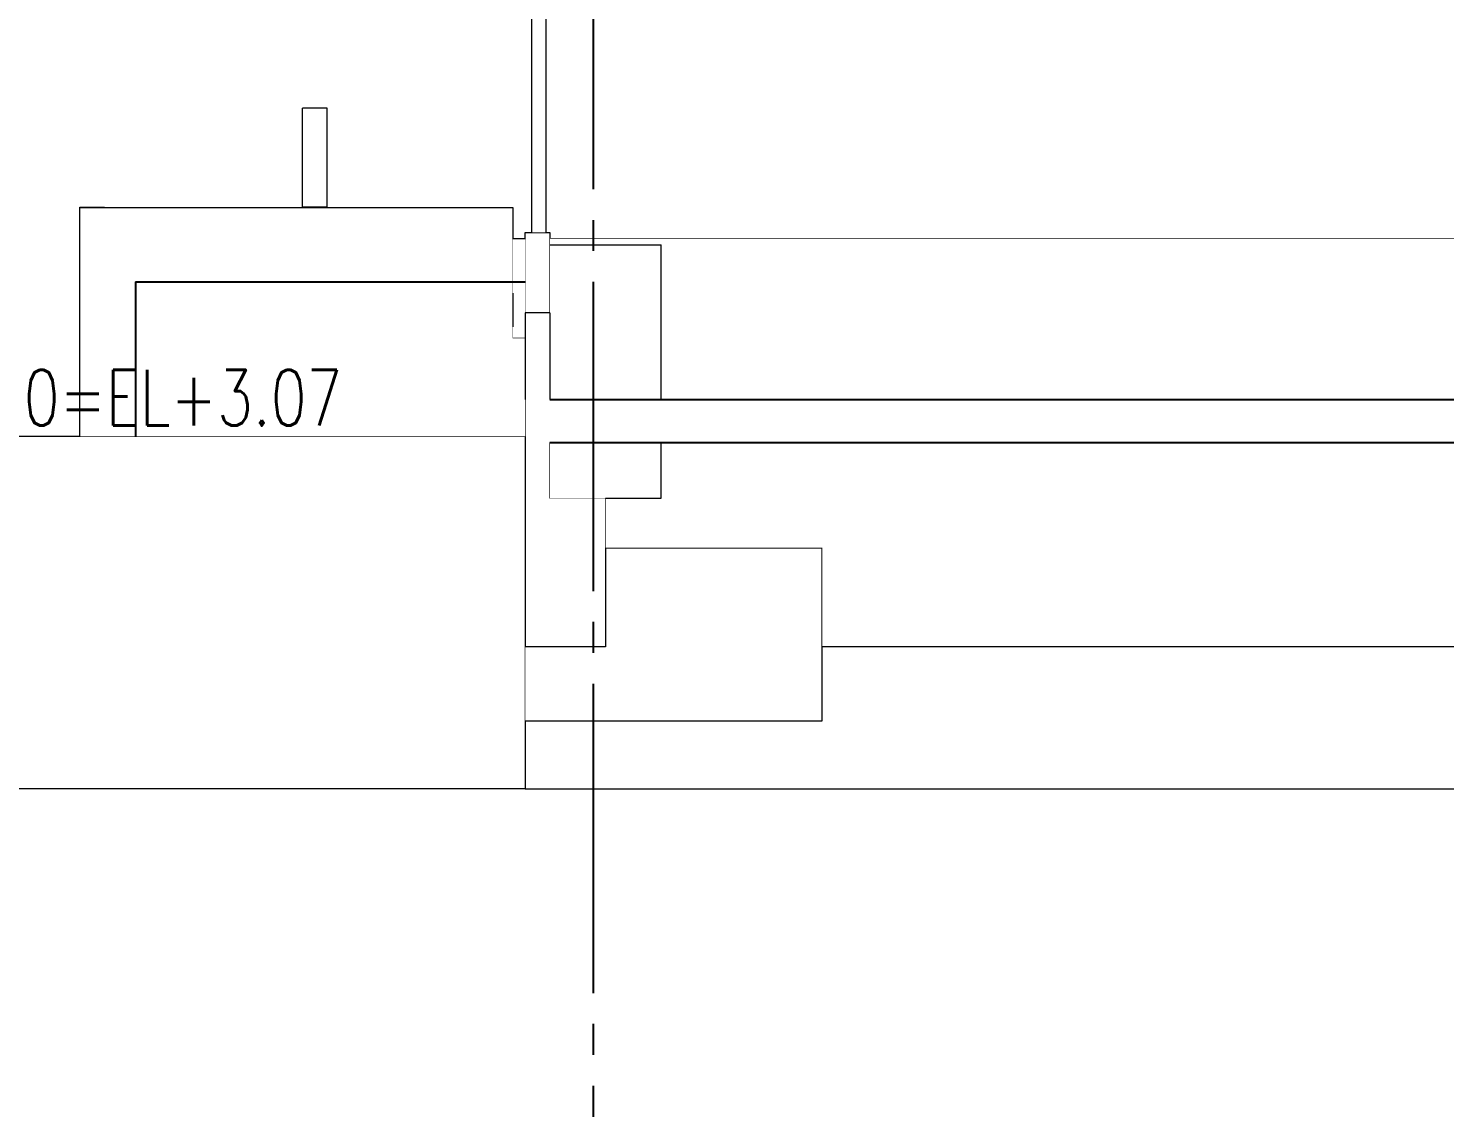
# Model space of a CAD drawing. Extents: x -3080 to 28500, y -1326 to 31609.
# Drawn here: x -457 to 688, y 25781 to 26661 of the extents above; entities that cross this region are included whole.
import ezdxf
from ezdxf.xclip import XClip

# ---------------------------------------------------------------- set-up
doc = ezdxf.new("R2010")
doc.units = 0
doc.header["$LTSCALE"] = 100
doc.header["$XCLIPFRAME"] = 2
doc.linetypes.add('188K-SM-07-F10-MECH-CR PIPE-Y2257103$0$X-S-FAB_SL ALL$0$COL-CEN-LIN', pattern=[3.25, 2.5, -0.25, 0.25, -0.25])
doc.linetypes.add('188K-SM-07-F10-MECH-CR PIPE-Y2257103$0$X-S-FAB_SL ALL$0$Wipeout_Contour', pattern=[1, 0, -1])
for name, color, linetype in [('0-xref', 8, 'Continuous'), ('188K-SM-07-F10-MECH-CR PIPE-Y2257103$0$X-S-FAB_SL ALL$0$A-BLOCK', 7, 'Continuous'), ('188K-SM-07-F10-MECH-CR PIPE-Y2257103$0$X-S-FAB_SL ALL$0$A-WALL-EX', 7, 'Continuous'), ('188K-SM-07-F10-MECH-CR PIPE-Y2257103$0$X-S-FAB_SL ALL$0$A-WALL-IN', 7, 'Continuous'), ('188K-SM-07-F10-MECH-CR PIPE-Y2257103$0$X-S-FAB_SL ALL$0$A_LEVEL', 4, 'Continuous'), ('188K-SM-07-F10-MECH-CR PIPE-Y2257103$0$X-S-FAB_SL ALL$0$A_LEVEL_MARK', 2, 'Continuous'), ('188K-SM-07-F10-MECH-CR PIPE-Y2257103$0$X-S-FAB_SL ALL$0$ASP_1', 1, 'Continuous'), ('188K-SM-07-F10-MECH-CR PIPE-Y2257103$0$X-S-FAB_SL ALL$0$CCL', 15, '188K-SM-07-F10-MECH-CR PIPE-Y2257103$0$X-S-FAB_SL ALL$0$COL-CEN-LIN'), ('188K-SM-07-F10-MECH-CR PIPE-Y2257103$0$X-S-FAB_SL ALL$0$DIM', 15, 'Continuous'), ('188K-SM-07-F10-MECH-CR PIPE-Y2257103$0$X-S-FAB_SL ALL$0$Hattch', 7, 'Continuous'), ('188K-SM-07-F10-MECH-CR PIPE-Y2257103$0$X-S-FAB_SL ALL$0$L-ROAD', 7, 'Continuous'), ('188K-SM-07-F10-MECH-CR PIPE-Y2257103$0$X-S-FAB_SL ALL$0$S-COL', 7, 'Continuous'), ('188K-SM-07-F10-MECH-CR PIPE-Y2257103$0$X-S-FAB_SL ALL$0$S-FNDN', 7, 'Continuous'), ('188K-SM-07-F10-MECH-CR PIPE-Y2257103$0$X-S-FAB_SL ALL$0$S-SLAB', 7, 'Continuous'), ('188K-SM-07-F10-MECH-CR PIPE-Y2257103$0$X-S-FAB_SL ALL$0$S-SLAB-SHOW', 7, 'Continuous'), ('188K-SM-07-F10-MECH-CR PIPE-Y2257103$0$X-S-FAB_SL ALL$0$S-WALL', 7, 'Continuous')]:
    doc.layers.add(name, color=color, linetype=linetype)
doc.styles.add('188K-SM-07-F10-MECH-CR PIPE-Y2257103$0$X-S-FAB_SL ALL$0$Chineset', font='simplex.shx', dxfattribs={"width": 0.75, "bigfont": 'chineset.shx'})

# ---------------------------------------------------------------- blocks, each defined once
blk = doc.blocks.new('188K-SM-07-F10-MECH-CR PIPE-Y2257103$0$X-S-FAB_SL ALL$0$剖面元素_14_3', base_point=(23061.3, -8263.1))
at = {"color": 254, "linetype": '188K-SM-07-F10-MECH-CR PIPE-Y2257103$0$X-S-FAB_SL ALL$0$Wipeout_Contour', "lineweight": 0, "ltscale": 684632.81931}
blk.add_wipeout([(23023.3, -7658.1), (23026.3, -7658.1), (23026.3, -7718.1), (23023.3, -7718.1), (23023.3, -8098.1), (23026.3, -8098.1), (23026.3, -8103.1), (23911.2, -8103.1), (23911.2, -7465.6), (23512.2, -7465.6), (23512.2, -7507), (23531.3, -7507), (23531.3, -7510.6), (23491.3, -7510.6), (23491.3, -7507), (23510.3, -7507), (23510.3, -7465.6), (23062.2, -7465.6), (23062.2, -7506.6), (23081.3, -7506.6), (23081.3, -7510.6), (23041.3, -7510.6), (23041.3, -7506.6), (23060.3, -7506.6), (23060.3, -7424.6), (23041.3, -7424.6), (23041.3, -7420.6), (23023.3, -7420.6)], dxfattribs=at).dxf.layer = '188K-SM-07-F10-MECH-CR PIPE-Y2257103$0$X-S-FAB_SL ALL$0$Hattch'
at = {"layer": '188K-SM-07-F10-MECH-CR PIPE-Y2257103$0$X-S-FAB_SL ALL$0$A-WALL-EX', "color": 8, "lineweight": 0}
blk.add_line((23026.3, -8103.1), (23911.2, -8103.1), dxfattribs=at)
blk = doc.blocks.new('188K-SM-07-F10-MECH-CR PIPE-Y2257103$0$X-S-FAB_SL ALL$0$剖面元素_15_3', base_point=(23061.3, -8263.1))
at = {"color": 254, "linetype": '188K-SM-07-F10-MECH-CR PIPE-Y2257103$0$X-S-FAB_SL ALL$0$Wipeout_Contour', "lineweight": 0, "ltscale": 97640.60022}
blk.add_wipeout([(23026.3, -8098.1), (23006.3, -8098.1), (23006.3, -8163.1), (23026.3, -8163.1)], dxfattribs=at).dxf.layer = '188K-SM-07-F10-MECH-CR PIPE-Y2257103$0$X-S-FAB_SL ALL$0$Hattch'
at = {"layer": '188K-SM-07-F10-MECH-CR PIPE-Y2257103$0$X-S-FAB_SL ALL$0$S-WALL', "color": 8, "lineweight": 0}
for p, q in [((23006.3, -8098.1), (23011.3, -8098.1)), ((23006.3, -8163.1), (23006.3, -8098.1)), ((23011.3, -8098.1), (23023.3, -8098.1)), ((23023.3, -8098.1), (23026.3, -8098.1)), ((23026.3, -8098.1), (23026.3, -8163.1))]:
    blk.add_line(p, q, dxfattribs=at)
blk = doc.blocks.new('188K-SM-07-F10-MECH-CR PIPE-Y2257103$0$X-S-FAB_SL ALL$0$剖面元素_43_3', base_point=(23061.3, -8263.1))
at = {"color": 254, "linetype": '188K-SM-07-F10-MECH-CR PIPE-Y2257103$0$X-S-FAB_SL ALL$0$Wipeout_Contour', "lineweight": 0, "ltscale": 198851.297722}
blk.add_wipeout([(23906.3, -8130.1), (23906.3, -8108.1), (23931.3, -8108.1), (23931.3, -8103.1), (23026.3, -8103.1), (23026.3, -8108.1), (23116.3, -8108.1), (23116.3, -8130.1)], dxfattribs=at).dxf.layer = '188K-SM-07-F10-MECH-CR PIPE-Y2257103$0$X-S-FAB_SL ALL$0$Hattch'
blk = doc.blocks.new('188K-SM-07-F10-MECH-CR PIPE-Y2257103$0$X-S-FAB_SL ALL$0$剖面元素_204_3', base_point=(23061.3, -8263.1))
at = {"color": 254, "linetype": '188K-SM-07-F10-MECH-CR PIPE-Y2257103$0$X-S-FAB_SL ALL$0$Wipeout_Contour', "lineweight": 0, "ltscale": 97316.121208}
blk.add_wipeout([(23011.3, -8098.1), (23023.3, -8098.1), (23023.3, -7658.1), (23011.3, -7658.1)], dxfattribs=at).dxf.layer = '188K-SM-07-F10-MECH-CR PIPE-Y2257103$0$X-S-FAB_SL ALL$0$Hattch'
at = {"layer": '188K-SM-07-F10-MECH-CR PIPE-Y2257103$0$X-S-FAB_SL ALL$0$A-WALL-EX', "color": 8, "lineweight": 0}
for p, q in [((23011.3, -7658.1), (23011.3, -8098.1)), ((23023.3, -8098.1), (23023.3, -7658.1))]:
    blk.add_line(p, q, dxfattribs=at)
blk = doc.blocks.new('188K-SM-07-F10-MECH-CR PIPE-Y2257103$0$X-S-FAB_SL ALL$0$剖面元素_205_3', base_point=(23061.3, -8263.1))
at = {"layer": '188K-SM-07-F10-MECH-CR PIPE-Y2257103$0$X-S-FAB_SL ALL$0$S-WALL', "color": 1, "lineweight": 0}
for p, q in [((23006.3, -8233.1), (23006.3, -8263.1)), ((23026.3, -8268.1), (23026.3, -8313.1))]:
    blk.add_line(p, q, dxfattribs=at)
blk = doc.blocks.new('188K-SM-07-F10-MECH-CR PIPE-Y2257103$0$X-S-FAB_SL ALL$0$剖面元素_230_3', base_point=(23061.3, -8263.1))
at = {"layer": '188K-SM-07-F10-MECH-CR PIPE-Y2257103$0$X-S-FAB_SL ALL$0$S-SLAB', "color": 1, "lineweight": 0}
for p, q in [((23931.3, -8233.1), (23026.3, -8233.1)), ((23931.3, -8268.1), (23026.3, -8268.1))]:
    blk.add_line(p, q, dxfattribs=at)
blk = doc.blocks.new('188K-SM-07-F10-MECH-CR PIPE-Y2257103$0$X-S-FAB_SL ALL$0$剖面元素_279_3', base_point=(23061.3, -8263.1))
at = {"layer": '188K-SM-07-F10-MECH-CR PIPE-Y2257103$0$X-S-FAB_SL ALL$0$L-ROAD', "color": 1, "lineweight": 0}
blk.add_line((23006.3, -8263.1), (20741.3, -8263.1), dxfattribs=at)
at = {"color": 254, "linetype": '188K-SM-07-F10-MECH-CR PIPE-Y2257103$0$X-S-FAB_SL ALL$0$Wipeout_Contour', "lineweight": 0, "ltscale": 355626.861672}
blk.add_wipeout([(23006.3, -8548.1), (24676.3, -8548.1), (24676.3, -8433.1), (24417.3, -8433.1), (24417.3, -8443.1), (24382.3, -8443.1), (24382.3, -8433.1), (24146.3, -8433.1), (24146.3, -8453.1), (23776.3, -8453.1), (23776.3, -8433.1), (23246.3, -8433.1), (23246.3, -8493.1), (23006.3, -8493.1)], dxfattribs=at).dxf.layer = '188K-SM-07-F10-MECH-CR PIPE-Y2257103$0$X-S-FAB_SL ALL$0$Hattch'
at = {"layer": '188K-SM-07-F10-MECH-CR PIPE-Y2257103$0$X-S-FAB_SL ALL$0$L-ROAD', "color": 1, "lineweight": 0}
for p, q in [((23006.3, -8433.1), (23006.3, -8548.1)), ((23006.3, -8548.1), (20741.3, -8548.1))]:
    blk.add_line(p, q, dxfattribs=at)
at = {"layer": '188K-SM-07-F10-MECH-CR PIPE-Y2257103$0$X-S-FAB_SL ALL$0$L-ROAD', "color": 8, "lineweight": 0}
blk.add_line((23006.3, -8548.1), (24676.3, -8548.1), dxfattribs=at)
at = {"layer": '188K-SM-07-F10-MECH-CR PIPE-Y2257103$0$X-S-FAB_SL ALL$0$L-ROAD', "color": 1, "lineweight": 0, "flags": 128}
blk.add_lwpolyline([(23006.3, -8263.1), (23006.3, -8313.1), (23006.3, -8433.1)], dxfattribs=at)
blk = doc.blocks.new('188K-SM-07-F10-MECH-CR PIPE-Y2257103$0$X-S-FAB_SL ALL$0$剖面元素_281_3', base_point=(23061.3, -8263.1))
at = {"color": 254, "linetype": '188K-SM-07-F10-MECH-CR PIPE-Y2257103$0$X-S-FAB_SL ALL$0$Wipeout_Contour', "lineweight": 0, "ltscale": 172087.512131}
blk.add_wipeout([(23006.3, -8433.1), (23006.3, -8493.1), (23246.3, -8493.1), (23246.3, -8353.1), (23071.3, -8353.1), (23071.3, -8433.1), (23011.3, -8433.1)], dxfattribs=at).dxf.layer = '188K-SM-07-F10-MECH-CR PIPE-Y2257103$0$X-S-FAB_SL ALL$0$Hattch'
at = {"layer": '188K-SM-07-F10-MECH-CR PIPE-Y2257103$0$X-S-FAB_SL ALL$0$S-FNDN', "color": 8, "lineweight": 0}
for p, q in [((23071.3, -8353.1), (23246.3, -8353.1)), ((23246.3, -8493.1), (23246.3, -8353.1)), ((23006.3, -8493.1), (23246.3, -8493.1))]:
    blk.add_line(p, q, dxfattribs=at)
blk = doc.blocks.new('188K-SM-07-F10-MECH-CR PIPE-Y2257103$0$X-S-FAB_SL ALL$0$剖面元素_305_3', base_point=(23061.3, -8263.1))
at = {"layer": '188K-SM-07-F10-MECH-CR PIPE-Y2257103$0$X-S-FAB_SL ALL$0$S-WALL', "color": 1, "lineweight": 0}
blk.add_line((23011.3, -8433.1), (23006.3, -8433.1), dxfattribs=at)
blk = doc.blocks.new('188K-SM-07-F10-MECH-CR PIPE-Y2257103$0$X-S-FAB_SL ALL$0$剖面元素_390_3', base_point=(23061.3, -8263.1))
at = {"color": 254, "linetype": '188K-SM-07-F10-MECH-CR PIPE-Y2257103$0$X-S-FAB_SL ALL$0$Wipeout_Contour', "lineweight": 0, "ltscale": 99578.059264}
blk.add_wipeout([(23116.3, -8130.1), (23116.3, -8233.1), (23906.3, -8233.1), (23906.3, -8130.1)], dxfattribs=at).dxf.layer = '188K-SM-07-F10-MECH-CR PIPE-Y2257103$0$X-S-FAB_SL ALL$0$Hattch'
at = {"color": 254, "linetype": '188K-SM-07-F10-MECH-CR PIPE-Y2257103$0$X-S-FAB_SL ALL$0$Wipeout_Contour', "lineweight": 0, "ltscale": 99722.078488}
blk.add_wipeout([(23906.3, -8268.1), (23116.3, -8268.1), (23116.3, -8313.1), (23906.3, -8313.1)], dxfattribs=at).dxf.layer = '188K-SM-07-F10-MECH-CR PIPE-Y2257103$0$X-S-FAB_SL ALL$0$Hattch'
at = {"layer": '188K-SM-07-F10-MECH-CR PIPE-Y2257103$0$X-S-FAB_SL ALL$0$S-WALL', "color": 8, "lineweight": 0}
blk.add_line((23776.3, -8313.1), (23906.3, -8313.1), dxfattribs=at)
blk = doc.blocks.new('188K-SM-07-F10-MECH-CR PIPE-Y2257103$0$X-S-FAB_SL ALL$0$剖面元素_401_3', base_point=(23061.3, -8263.1))
at = {"layer": '188K-SM-07-F10-MECH-CR PIPE-Y2257103$0$X-S-FAB_SL ALL$0$S-FNDN', "color": 1, "lineweight": 0}
for p, q in [((23071.3, -8313.1), (23026.3, -8313.1)), ((23071.3, -8313.1), (23071.3, -8433.1)), ((23071.3, -8433.1), (23011.3, -8433.1))]:
    blk.add_line(p, q, dxfattribs=at)
blk = doc.blocks.new('188K-SM-07-F10-MECH-CR PIPE-Y2257103$0$X-S-FAB_SL ALL$0$剖面元素_402_3', base_point=(23061.3, -8263.1))
at = {"color": 254, "linetype": '188K-SM-07-F10-MECH-CR PIPE-Y2257103$0$X-S-FAB_SL ALL$0$Wipeout_Contour', "lineweight": 0, "ltscale": 148905.737193}
blk.add_wipeout([(23776.3, -8313.1), (23071.3, -8313.1), (23071.3, -8353.1), (23246.3, -8353.1), (23246.3, -8433.1), (23776.3, -8433.1)], dxfattribs=at).dxf.layer = '188K-SM-07-F10-MECH-CR PIPE-Y2257103$0$X-S-FAB_SL ALL$0$Hattch'
at = {"layer": '188K-SM-07-F10-MECH-CR PIPE-Y2257103$0$X-S-FAB_SL ALL$0$S-FNDN', "color": 8, "lineweight": 0}
for p, q in [((23116.3, -8313.1), (23071.3, -8313.1)), ((23776.3, -8433.1), (23246.3, -8433.1))]:
    blk.add_line(p, q, dxfattribs=at)
blk = doc.blocks.new('188K-SM-07-F10-MECH-CR PIPE-Y2257103$0$X-S-FAB_SL ALL$0$剖面元素_429_3', base_point=(23061.3, -8263.1))
at = {"color": 254, "linetype": '188K-SM-07-F10-MECH-CR PIPE-Y2257103$0$X-S-FAB_SL ALL$0$Wipeout_Contour', "lineweight": 0, "ltscale": 97901.587451}
blk.add_wipeout([(23116.3, -8108.1), (23026.3, -8108.1), (23026.3, -8233.1), (23116.3, -8233.1)], dxfattribs=at).dxf.layer = '188K-SM-07-F10-MECH-CR PIPE-Y2257103$0$X-S-FAB_SL ALL$0$Hattch'
at = {"color": 254, "linetype": '188K-SM-07-F10-MECH-CR PIPE-Y2257103$0$X-S-FAB_SL ALL$0$Wipeout_Contour', "lineweight": 0, "ltscale": 98062.621453}
blk.add_wipeout([(23026.3, -8313.1), (23116.3, -8313.1), (23116.3, -8268.1), (23026.3, -8268.1)], dxfattribs=at).dxf.layer = '188K-SM-07-F10-MECH-CR PIPE-Y2257103$0$X-S-FAB_SL ALL$0$Hattch'
at = {"layer": '188K-SM-07-F10-MECH-CR PIPE-Y2257103$0$X-S-FAB_SL ALL$0$S-COL', "color": 8, "lineweight": 0}
for p, q in [((23026.3, -8108.1), (23116.3, -8108.1)), ((23116.3, -8233.1), (23116.3, -8108.1)), ((23116.3, -8313.1), (23116.3, -8268.1)), ((23071.3, -8313.1), (23116.3, -8313.1))]:
    blk.add_line(p, q, dxfattribs=at)
blk = doc.blocks.new('188K-SM-07-F10-MECH-CR PIPE-Y2257103$0$X-S-FAB_SL ALL$0$剖面元素_641_3', base_point=(23061.3, -8263.1))
at = {"color": 254, "linetype": '188K-SM-07-F10-MECH-CR PIPE-Y2257103$0$X-S-FAB_SL ALL$0$Wipeout_Contour', "lineweight": 0, "ltscale": 96212.930047}
blk.add_wipeout([(22666.3, -8077.6), (22646.3, -8077.6), (22646.3, -8078.1), (22666.3, -8078.1)], dxfattribs=at).dxf.layer = '188K-SM-07-F10-MECH-CR PIPE-Y2257103$0$X-S-FAB_SL ALL$0$Hattch'
at = {"layer": '188K-SM-07-F10-MECH-CR PIPE-Y2257103$0$X-S-FAB_SL ALL$0$S-SLAB-SHOW', "color": 8, "lineweight": 0}
for p, q in [((22646.3, -8078.1), (22646.3, -8077.6)), ((22646.3, -8077.6), (22666.3, -8077.6)), ((22666.3, -8077.6), (22666.3, -8078.1))]:
    blk.add_line(p, q, dxfattribs=at)
blk = doc.blocks.new('188K-SM-07-F10-MECH-CR PIPE-Y2257103$0$X-S-FAB_SL ALL$0$剖面元素_642_3', base_point=(23061.3, -8263.1))
at = {"color": 254, "linetype": '188K-SM-07-F10-MECH-CR PIPE-Y2257103$0$X-S-FAB_SL ALL$0$Wipeout_Contour', "lineweight": 0, "ltscale": 96838.013538}
blk.add_wipeout([(22826.3, -7997.6), (22826.3, -8077.6), (22846.3, -8077.6), (22846.3, -7997.6)], dxfattribs=at).dxf.layer = '188K-SM-07-F10-MECH-CR PIPE-Y2257103$0$X-S-FAB_SL ALL$0$Hattch'
at = {"color": 254, "linetype": '188K-SM-07-F10-MECH-CR PIPE-Y2257103$0$X-S-FAB_SL ALL$0$Wipeout_Contour', "lineweight": 0, "ltscale": 97624.458379}
blk.add_wipeout([(22996.3, -8147.1), (22996.3, -8174.7), (23006.3, -8174.7), (23006.3, -8147.1)], dxfattribs=at).dxf.layer = '188K-SM-07-F10-MECH-CR PIPE-Y2257103$0$X-S-FAB_SL ALL$0$Hattch'
at = {"layer": '188K-SM-07-F10-MECH-CR PIPE-Y2257103$0$X-S-FAB_SL ALL$0$S-SLAB-SHOW', "color": 8, "lineweight": 0}
blk.add_line((22846.3, -7997.6), (22826.3, -7997.6), dxfattribs=at)
at = {"color": 254, "linetype": '188K-SM-07-F10-MECH-CR PIPE-Y2257103$0$X-S-FAB_SL ALL$0$Wipeout_Contour', "lineweight": 0, "ltscale": 96891.415429}
blk.add_wipeout([(22826.3, -8077.6), (22826.3, -8078.1), (22846.3, -8078.1), (22846.3, -8077.6)], dxfattribs=at).dxf.layer = '188K-SM-07-F10-MECH-CR PIPE-Y2257103$0$X-S-FAB_SL ALL$0$Hattch'
at = {"layer": '188K-SM-07-F10-MECH-CR PIPE-Y2257103$0$X-S-FAB_SL ALL$0$S-SLAB-SHOW', "color": 8, "lineweight": 0}
for p, q in [((22826.3, -8077.6), (22826.3, -7997.6)), ((22846.3, -8077.6), (22846.3, -7997.6)), ((22846.3, -8077.6), (22826.3, -8077.6)), ((22826.3, -8077.6), (22826.3, -8078.1)), ((22846.3, -8078.1), (22846.3, -8077.6))]:
    blk.add_line(p, q, dxfattribs=at)
blk = doc.blocks.new('188K-SM-07-F10-MECH-CR PIPE-Y2257103$0$X-S-FAB_SL ALL$0$剖面元素_643_3', base_point=(23061.3, -8263.1))
at = {"color": 254, "linetype": '188K-SM-07-F10-MECH-CR PIPE-Y2257103$0$X-S-FAB_SL ALL$0$Wipeout_Contour', "lineweight": 0, "ltscale": 97049.455507}
blk.add_wipeout([(22646.3, -8183.1), (22646.3, -8263.1), (23006.3, -8263.1), (23006.3, -8183.1)], dxfattribs=at).dxf.layer = '188K-SM-07-F10-MECH-CR PIPE-Y2257103$0$X-S-FAB_SL ALL$0$Hattch'
at = {"layer": '188K-SM-07-F10-MECH-CR PIPE-Y2257103$0$X-S-FAB_SL ALL$0$S-SLAB-SHOW', "color": 8, "lineweight": 0}
for p, q in [((22646.3, -8263.1), (22646.3, -8183.1)), ((22996.3, -8183.1), (23006.3, -8183.1))]:
    blk.add_line(p, q, dxfattribs=at)
blk = doc.blocks.new('188K-SM-07-F10-MECH-CR PIPE-Y2257103$0$X-S-FAB_SL ALL$0$剖面元素_2214_3', base_point=(23061.3, -8263.1))
at = {"color": 254, "linetype": '188K-SM-07-F10-MECH-CR PIPE-Y2257103$0$X-S-FAB_SL ALL$0$Wipeout_Contour', "lineweight": 0, "ltscale": 96284.148262}
blk.add_wipeout([(22666.3, -8183.1), (22666.3, -8078.1), (22646.3, -8078.1), (22646.3, -8183.1)], dxfattribs=at).dxf.layer = '188K-SM-07-F10-MECH-CR PIPE-Y2257103$0$X-S-FAB_SL ALL$0$Hattch'
at = {"layer": '188K-SM-07-F10-MECH-CR PIPE-Y2257103$0$X-S-FAB_SL ALL$0$A-WALL-IN', "color": 8, "lineweight": 0}
for p, q in [((22646.3, -8078.1), (22666.3, -8078.1)), ((22646.3, -8183.1), (22646.3, -8078.1))]:
    blk.add_line(p, q, dxfattribs=at)
blk = doc.blocks.new('188K-SM-07-F10-MECH-CR PIPE-Y2257103$0$X-S-FAB_SL ALL$0$剖面元素_2215_3', base_point=(23061.3, -8263.1))
at = {"color": 254, "linetype": '188K-SM-07-F10-MECH-CR PIPE-Y2257103$0$X-S-FAB_SL ALL$0$Wipeout_Contour', "lineweight": 0, "ltscale": 96943.550472}
blk.add_wipeout([(22666.3, -8078.1), (22666.3, -8183.1), (22996.3, -8183.1), (22996.3, -8078.1)], dxfattribs=at).dxf.layer = '188K-SM-07-F10-MECH-CR PIPE-Y2257103$0$X-S-FAB_SL ALL$0$Hattch'
at = {"layer": '188K-SM-07-F10-MECH-CR PIPE-Y2257103$0$X-S-FAB_SL ALL$0$A-WALL-IN', "color": 8, "lineweight": 0}
for p, q in [((22666.3, -8078.1), (22996.3, -8078.1)), ((22996.3, -8078.1), (22996.3, -8183.1))]:
    blk.add_line(p, q, dxfattribs=at)
blk = doc.blocks.new('188K-SM-07-F10-MECH-CR PIPE-Y2257103$0$X-S-FAB_SL ALL$0$剖面元素_2217_3', base_point=(23061.3, -8263.1))
at = {"color": 254, "linetype": '188K-SM-07-F10-MECH-CR PIPE-Y2257103$0$X-S-FAB_SL ALL$0$Wipeout_Contour', "lineweight": 0, "ltscale": 97576.663311}
blk.add_wipeout([(22996.3, -8103.1), (22996.3, -8147.1), (23006.3, -8147.1), (23006.3, -8103.1)], dxfattribs=at).dxf.layer = '188K-SM-07-F10-MECH-CR PIPE-Y2257103$0$X-S-FAB_SL ALL$0$Hattch'
at = {"color": 254, "linetype": '188K-SM-07-F10-MECH-CR PIPE-Y2257103$0$X-S-FAB_SL ALL$0$Wipeout_Contour', "lineweight": 0, "ltscale": 97648.536844}
blk.add_wipeout([(23006.3, -8174.7), (22996.3, -8174.7), (22996.3, -8183.1), (23006.3, -8183.1)], dxfattribs=at).dxf.layer = '188K-SM-07-F10-MECH-CR PIPE-Y2257103$0$X-S-FAB_SL ALL$0$Hattch'
at = {"layer": '188K-SM-07-F10-MECH-CR PIPE-Y2257103$0$X-S-FAB_SL ALL$0$S-SLAB-SHOW', "color": 8, "lineweight": 0}
blk.add_line((22996.3, -8103.1), (23006.3, -8103.1), dxfattribs=at)
blk = doc.blocks.new('188K-SM-07-F10-MECH-CR PIPE-Y2257103$0$X-S-FAB_SL ALL$0$剖面元素_2218_3', base_point=(23061.3, -8263.1))
at = {"layer": '188K-SM-07-F10-MECH-CR PIPE-Y2257103$0$X-S-FAB_SL ALL$0$A-WALL-EX', "color": 1, "lineweight": 0}
for p, q in [((23006.3, -8163.1), (23006.3, -8233.1)), ((23026.3, -8163.1), (23006.3, -8163.1)), ((23026.3, -8163.1), (23026.3, -8233.1))]:
    blk.add_line(p, q, dxfattribs=at)
blk = doc.blocks.new('188K-SM-07-F10-MECH-CR PIPE-Y2257103$0$X-S-FAB_SL ALL$0$A$C2e9ab586')
at = {"layer": '188K-SM-07-F10-MECH-CR PIPE-Y2257103$0$X-S-FAB_SL ALL$0$A-WALL-EX', "lineweight": 0}
blk.add_blockref('188K-SM-07-F10-MECH-CR PIPE-Y2257103$0$X-S-FAB_SL ALL$0$剖面元素_14_3', (-28106.4, 285), dxfattribs=at)
at = {"layer": '188K-SM-07-F10-MECH-CR PIPE-Y2257103$0$X-S-FAB_SL ALL$0$S-SLAB', "lineweight": 0}
blk.add_blockref('188K-SM-07-F10-MECH-CR PIPE-Y2257103$0$X-S-FAB_SL ALL$0$剖面元素_230_3', (-28106.4, 285), dxfattribs=at)
at = {"layer": '188K-SM-07-F10-MECH-CR PIPE-Y2257103$0$X-S-FAB_SL ALL$0$S-SLAB-SHOW', "lineweight": 0}
blk.add_blockref('188K-SM-07-F10-MECH-CR PIPE-Y2257103$0$X-S-FAB_SL ALL$0$剖面元素_641_3', (-28106.4, 285), dxfattribs=at)
at = {"layer": '188K-SM-07-F10-MECH-CR PIPE-Y2257103$0$X-S-FAB_SL ALL$0$S-WALL', "lineweight": 0}
blk.add_blockref('188K-SM-07-F10-MECH-CR PIPE-Y2257103$0$X-S-FAB_SL ALL$0$剖面元素_205_3', (-28106.4, 285), dxfattribs=at)
at = {"layer": '188K-SM-07-F10-MECH-CR PIPE-Y2257103$0$X-S-FAB_SL ALL$0$L-ROAD', "lineweight": 0}
blk.add_blockref('188K-SM-07-F10-MECH-CR PIPE-Y2257103$0$X-S-FAB_SL ALL$0$剖面元素_279_3', (-28106.4, 285), dxfattribs=at)
at = {"layer": '188K-SM-07-F10-MECH-CR PIPE-Y2257103$0$X-S-FAB_SL ALL$0$S-WALL', "lineweight": 0}
blk.add_blockref('188K-SM-07-F10-MECH-CR PIPE-Y2257103$0$X-S-FAB_SL ALL$0$剖面元素_15_3', (-28106.4, 285), dxfattribs=at)
at = {"layer": '188K-SM-07-F10-MECH-CR PIPE-Y2257103$0$X-S-FAB_SL ALL$0$S-FNDN', "lineweight": 0}
blk.add_blockref('188K-SM-07-F10-MECH-CR PIPE-Y2257103$0$X-S-FAB_SL ALL$0$剖面元素_281_3', (-28106.4, 285), dxfattribs=at)
at = {"layer": '188K-SM-07-F10-MECH-CR PIPE-Y2257103$0$X-S-FAB_SL ALL$0$S-SLAB', "lineweight": 0}
blk.add_blockref('188K-SM-07-F10-MECH-CR PIPE-Y2257103$0$X-S-FAB_SL ALL$0$剖面元素_43_3', (-28106.4, 285), dxfattribs=at)
at = {"layer": '188K-SM-07-F10-MECH-CR PIPE-Y2257103$0$X-S-FAB_SL ALL$0$S-SLAB-SHOW', "lineweight": 0}
blk.add_blockref('188K-SM-07-F10-MECH-CR PIPE-Y2257103$0$X-S-FAB_SL ALL$0$剖面元素_643_3', (-28106.4, 285), dxfattribs=at)
at = {"layer": '188K-SM-07-F10-MECH-CR PIPE-Y2257103$0$X-S-FAB_SL ALL$0$A-WALL-EX', "lineweight": 0}
blk.add_blockref('188K-SM-07-F10-MECH-CR PIPE-Y2257103$0$X-S-FAB_SL ALL$0$剖面元素_204_3', (-28106.4, 285), dxfattribs=at)
at = {"layer": '188K-SM-07-F10-MECH-CR PIPE-Y2257103$0$X-S-FAB_SL ALL$0$A-WALL-IN', "lineweight": 0}
blk.add_blockref('188K-SM-07-F10-MECH-CR PIPE-Y2257103$0$X-S-FAB_SL ALL$0$剖面元素_2214_3', (-28106.4, 285), dxfattribs=at)
at = {"layer": '188K-SM-07-F10-MECH-CR PIPE-Y2257103$0$X-S-FAB_SL ALL$0$S-FNDN', "lineweight": 0}
blk.add_blockref('188K-SM-07-F10-MECH-CR PIPE-Y2257103$0$X-S-FAB_SL ALL$0$剖面元素_401_3', (-28106.4, 285), dxfattribs=at)
at = {"layer": '188K-SM-07-F10-MECH-CR PIPE-Y2257103$0$X-S-FAB_SL ALL$0$S-WALL', "lineweight": 0}
for name in ['188K-SM-07-F10-MECH-CR PIPE-Y2257103$0$X-S-FAB_SL ALL$0$剖面元素_390_3', '188K-SM-07-F10-MECH-CR PIPE-Y2257103$0$X-S-FAB_SL ALL$0$剖面元素_305_3']:
    blk.add_blockref(name, (-28106.4, 285), dxfattribs=at)
at = {"layer": '188K-SM-07-F10-MECH-CR PIPE-Y2257103$0$X-S-FAB_SL ALL$0$S-FNDN', "lineweight": 0}
blk.add_blockref('188K-SM-07-F10-MECH-CR PIPE-Y2257103$0$X-S-FAB_SL ALL$0$剖面元素_402_3', (-28106.4, 285), dxfattribs=at)
at = {"layer": '188K-SM-07-F10-MECH-CR PIPE-Y2257103$0$X-S-FAB_SL ALL$0$S-SLAB-SHOW', "lineweight": 0}
blk.add_blockref('188K-SM-07-F10-MECH-CR PIPE-Y2257103$0$X-S-FAB_SL ALL$0$剖面元素_642_3', (-28106.4, 285), dxfattribs=at)
at = {"layer": '188K-SM-07-F10-MECH-CR PIPE-Y2257103$0$X-S-FAB_SL ALL$0$A-WALL-IN', "lineweight": 0}
blk.add_blockref('188K-SM-07-F10-MECH-CR PIPE-Y2257103$0$X-S-FAB_SL ALL$0$剖面元素_2215_3', (-28106.4, 285), dxfattribs=at)
at = {"layer": '188K-SM-07-F10-MECH-CR PIPE-Y2257103$0$X-S-FAB_SL ALL$0$S-COL', "lineweight": 0}
blk.add_blockref('188K-SM-07-F10-MECH-CR PIPE-Y2257103$0$X-S-FAB_SL ALL$0$剖面元素_429_3', (-28106.4, 285), dxfattribs=at)
at = {"layer": '188K-SM-07-F10-MECH-CR PIPE-Y2257103$0$X-S-FAB_SL ALL$0$S-SLAB-SHOW', "lineweight": 0}
blk.add_blockref('188K-SM-07-F10-MECH-CR PIPE-Y2257103$0$X-S-FAB_SL ALL$0$剖面元素_2217_3', (-28106.4, 285), dxfattribs=at)
at = {"layer": '188K-SM-07-F10-MECH-CR PIPE-Y2257103$0$X-S-FAB_SL ALL$0$A-WALL-EX', "lineweight": 0}
blk.add_blockref('188K-SM-07-F10-MECH-CR PIPE-Y2257103$0$X-S-FAB_SL ALL$0$剖面元素_2218_3', (-28106.4, 285), dxfattribs=at)
blk = doc.blocks.new('188K-SM-07-F10-MECH-CR PIPE-Y2257103$0$X-S-FAB_SL ALL$0$A$Ceb448ab1')
at = {"layer": '188K-SM-07-F10-MECH-CR PIPE-Y2257103$0$X-S-FAB_SL ALL$0$CCL'}
blk.add_line((0, 3600), (0, 0), dxfattribs=at)
blk = doc.blocks.new('188K-SM-07-F10-MECH-CR PIPE-Y2257103$0$X-S-FAB_SL ALL$0$level-mark2')
at = {"layer": '188K-SM-07-F10-MECH-CR PIPE-Y2257103$0$X-S-FAB_SL ALL$0$A_LEVEL_MARK'}
blk.add_lwpolyline([(0.171, 0.3), (-0.171, 0.3), (0, 0)], close=True, dxfattribs=at)
at = {"layer": '188K-SM-07-F10-MECH-CR PIPE-Y2257103$0$X-S-FAB_SL ALL$0$A_LEVEL', "style": '188K-SM-07-F10-MECH-CR PIPE-Y2257103$0$X-S-FAB_SL ALL$0$Chineset', "width": 0.75}
blk.add_attdef('HIG', (0.3, 0.05), '', height=0.25, dxfattribs=at)
blk = doc.blocks.new('188K-SM-07-F10-MECH-CR PIPE-Y2257103$0$X-S-FAB_SL ALL$0$A$C9f52c6df')
at = {"layer": '188K-SM-07-F10-MECH-CR PIPE-Y2257103$0$X-S-FAB_SL ALL$0$A-BLOCK'}
ref = blk.add_blockref('188K-SM-07-F10-MECH-CR PIPE-Y2257103$0$X-S-FAB_SL ALL$0$level-mark2', (240, 600), dxfattribs=dict(at, xscale=175.4102818917223, yscale=175.4102818917223, zscale=175.4102818917223))
ref.add_attrib('HIG', 'GL+0.0=EL+3.07', (292.623, 608.771), dxfattribs={"layer": '188K-SM-07-F10-MECH-CR PIPE-Y2257103$0$X-S-FAB_SL ALL$0$A_LEVEL', "height": 45, "style": '188K-SM-07-F10-MECH-CR PIPE-Y2257103$0$X-S-FAB_SL ALL$0$Chineset', "width": 0.75})
blk = doc.blocks.new('188K-SM-07-F10-MECH-CR PIPE-Y2257103$0$X-S-FAB_SL ALL')
at = {"layer": '188K-SM-07-F10-MECH-CR PIPE-Y2257103$0$X-S-FAB_SL ALL$0$ASP_1'}
blk.add_blockref('188K-SM-07-F10-MECH-CR PIPE-Y2257103$0$X-S-FAB_SL ALL$0$A$C2e9ab586', (23632.864, -73288.977), dxfattribs=at)
for p, q in [((-4843.521, -72878.977), (-4528.521, -72878.977)), ((-4843.521, -72878.977), (-4843.521, -73003.977)), ((-4508.521, -72973.977), (-3603.521, -72973.977)), ((-4508.521, -73008.977), (-3603.521, -73008.977))]:
    blk.add_line(p, q, dxfattribs=at)
at = {"layer": '188K-SM-07-F10-MECH-CR PIPE-Y2257103$0$X-S-FAB_SL ALL$0$CCL'}
blk.add_blockref('188K-SM-07-F10-MECH-CR PIPE-Y2257103$0$X-S-FAB_SL ALL$0$A$Ceb448ab1', (-4473.521, -73553.977), dxfattribs=at)
at = {"layer": '188K-SM-07-F10-MECH-CR PIPE-Y2257103$0$X-S-FAB_SL ALL$0$DIM'}
blk.add_blockref('188K-SM-07-F10-MECH-CR PIPE-Y2257103$0$X-S-FAB_SL ALL$0$A$C9f52c6df', (-5362.327, -73603.977), dxfattribs=at)
blk = doc.blocks.new('188K-SM-07-F10-MECH-CR PIPE-Y2257103')
ref = blk.add_blockref('188K-SM-07-F10-MECH-CR PIPE-Y2257103$0$X-S-FAB_SL ALL', (4473.521, 99334.763))
XClip(ref).set_block_clipping_path([(-7553.4648570136, -75341.9369645483), (24026.2025623869, -67725.7696244382)])

msp = doc.modelspace()

# ---------------------------------------------------------------- block references
at = {"layer": '0-xref'}
msp.add_blockref('188K-SM-07-F10-MECH-CR PIPE-Y2257103', (0, 0), dxfattribs=at)

doc.saveas('drawing.dxf')
